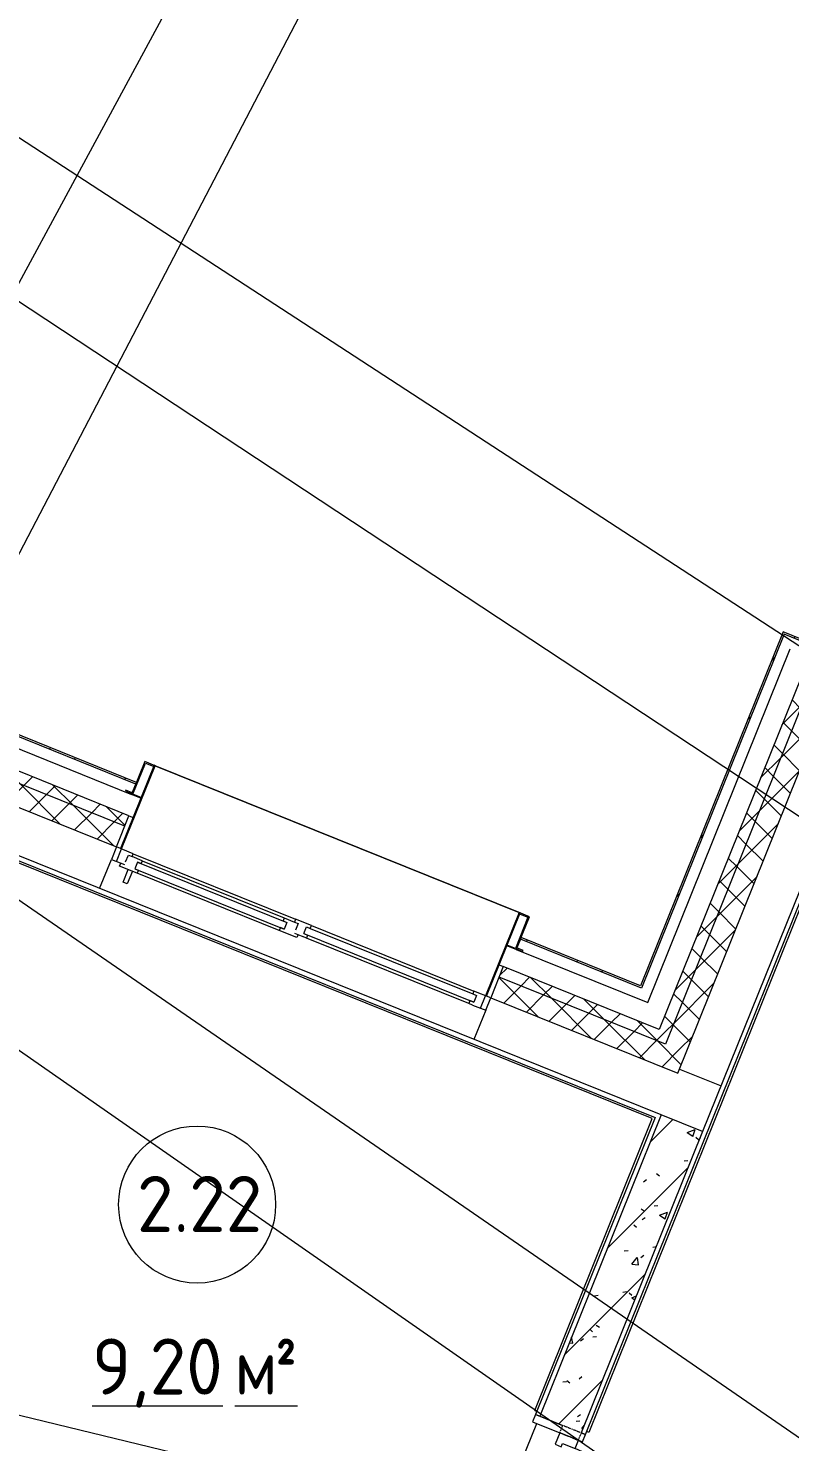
# Model space of a CAD drawing. Header units: millimetres. Extents: x -584918 to 2941280, y 3000189 to 4229862.
# Drawn here: x 193389 to 196785, y 3849639 to 3855939 of the extents above; entities that cross this region are included whole.
import ezdxf

# ---------------------------------------------------------------- set-up
doc = ezdxf.new("R2010")
doc.units = ezdxf.units.MM
doc.linetypes.add('ASVP_Невидимые', pattern=[5, 3, -2])
for name, color, linetype, lineweight in [('_ Окна', 7, 'Continuous', 0), ('Двери', 7, 'Continuous', 0), ('Марки помещений', 7, 'Continuous', 0), ('Обобщенные модели', 7, 'Continuous', 0), ('Окна', 7, 'Continuous', 0), ('Перекрытие', 7, 'Continuous', 0), ('Стены внутренние', 7, 'Continuous', 0), ('Стены наружные', 7, 'Continuous', 0), ('Стены несущие', 7, 'Continuous', 0), ('Стены отделка', 7, 'Continuous', 0), ('Стены перегородки', 7, 'Continuous', 0), ('Стены штриховка', 7, 'Continuous', 0), ('экспертиза ДУ', 1, 'Continuous', 0), ('экспертиза ДУ пояснения', 6, 'Continuous', 0), ('экспертиза условные обозначения', 1, 'Continuous', 0)]:
    doc.layers.add(name, color=color, linetype=linetype, lineweight=lineweight)
doc.styles.add('GOST Common_2', font='', dxfattribs={"height": 500})
doc.styles.add('GOST Common_3', font='', dxfattribs={"width": 0.9, "height": 500})
doc.styles.get('GOST Common_2').set_extended_font_data('GOST Common')
doc.styles.get('GOST Common_3').set_extended_font_data('GOST Common')
pattern_1 = [(45, (184030.3, 3824416.36), (-235.7317, 235.7317), []), (45, (184187.46, 3824416.36), (-235.7317, 235.7317), [])]
pattern_2 = [(45, (184030.3, 3824416.36), (-70.71068, 70.71068), []), (135, (184030.3, 3824416.36), (-70.71068, -70.71068), [])]

# ---------------------------------------------------------------- blocks, each defined once
blk = doc.blocks.new('ASVP_ДверьСтальная_1 полотно - Внутренняя 1000х2000h_полотно_ Г Л  _925 в свету_-7780779-АР Этаж 02')
at = {"layer": 'Двери', "lineweight": 18}
for p, q in [((500, 1100), (440, 1100)), ((440, 1100), (440, 100)), ((500, 100), (500, 1100)), ((-500, 100), (-540, 100)), ((-540, 100), (-540, 10)), ((-500, 40), (-500, 100)), ((440, 100), (500, 100)), ((540, 100), (500, 100)), ((500, 100), (500, 40)), ((540, 10), (540, 100)), ((-540, 10), (-485, 10)), ((-485, 40), (-500, 40)), ((-485, 10), (-485, 40)), ((500, 40), (485, 40)), ((485, 40), (485, 10)), ((485, 10), (540, 10))]:
    blk.add_line(p, q, dxfattribs=at)
at = {"layer": 'Двери', "linetype": 'ASVP_Невидимые', "lineweight": 18}
for p, q in [((-540, 100), (-575, 100)), ((-575, 100), (-575, 10)), ((-540, 10), (-540, 100)), ((575, 100), (540, 100)), ((540, 100), (540, 10)), ((575, 10), (575, 100)), ((-575, 10), (-540, 10)), ((540, 10), (575, 10))]:
    blk.add_line(p, q, dxfattribs=at)
at = {"layer": 'Двери'}
blk.add_arc((500, 100), 1000, 90, 180, dxfattribs=at)
blk = doc.blocks.new('ASVP_ОТКОС_Оштукатуривание дверного откоса - Оштукатуривание дверного откоса-5867985-АР Этаж 02')
at = {"layer": 'Обобщенные модели'}
for p, q in [((-575, 130), (-575, 0)), ((-540, 0), (-540, 130)), ((540, 130), (540, 0)), ((575, 0), (575, 130)), ((-575, 0), (-540, 0)), ((540, 0), (575, 0))]:
    blk.add_line(p, q, dxfattribs=at)
blk = doc.blocks.new('ASVP_ОТКОС_Оштукатуривание дверного откоса - Оштукатуривание дверного откоса-6302083-АР Этаж 02')
at = {"layer": 'Обобщенные модели'}
for p, q in [((-575, 20), (-575, 0)), ((-575, 0), (-540, 0)), ((-540, 0), (-540, 20)), ((540, 20), (540, 0)), ((575, 0), (575, 20)), ((540, 0), (575, 0))]:
    blk.add_line(p, q, dxfattribs=at)
blk = doc.blocks.new('Окно_ПВХ_2Створки_1Фрамуга-верх - ОП_2100_h_х1750_2ст1фр-7979835-АР Этаж 02')
at = {"layer": '_ Окна'}
for p, q in [((-819, 100), (-900, 100)), ((-900, 100), (-900, 40)), ((-875, 40), (-875, 100)), ((-837, 54), (-837, 86)), ((-837, 86), (-819, 86)), ((-819, 86), (-819, 100)), ((-770, 86), (-819, 86)), ((-788, 72), (-788, 40)), ((-770, 72), (-788, 72)), ((-788, 72), (-69, 72)), ((-770, 86), (-770, 72)), ((-87, 86), (-87, 72)), ((-87, 86), (-38, 86)), ((-87, 72), (-69, 72)), ((-69, 72), (-69, 40)), ((38, 100), (-38, 100)), ((-38, 100), (-38, 86)), ((-38, 86), (-20, 86)), ((-20, 86), (-20, 54)), ((20, 54), (20, 86)), ((20, 86), (38, 86)), ((38, 86), (38, 100)), ((38, 86), (819, 86)), ((819, 100), (819, 86)), ((900, 100), (819, 100)), ((819, 86), (837, 86)), ((837, 86), (837, 54)), ((875, 40), (875, 100)), ((900, 40), (900, 100)), ((-900, 40), (-837, 40)), ((-855, 26), (-855, 40)), ((-770, 26), (-855, 26)), ((-788, 40), (-770, 40)), ((-788, 40), (-69, 40)), ((-770, 40), (-770, 26)), ((-87, 40), (-87, 26)), ((-69, 40), (-87, 40)), ((-2, 26), (-87, 26)), ((-20, 40), (20, 40)), ((-2, 40), (-2, 26)), ((20, 54), (837, 54)), ((20, 54), (38, 54)), ((38, 40), (20, 40)), ((38, 54), (38, 40)), ((819, 54), (819, 40)), ((837, 54), (819, 54)), ((837, 40), (819, 40)), ((837, 40), (900, 40))]:
    blk.add_line(p, q, dxfattribs=at)
at = {"layer": 'Окна'}
for p, q in [((-819, 100), (-38, 100)), ((-770, 86), (-87, 86)), ((38, 100), (819, 100)), ((-813.5, -34), (-813.5, 26)), ((-793.5, 26), (-793.5, -34)), ((-87, 26), (-770, 26)), ((819, 40), (38, 40)), ((-793.5, -34), (-813.5, -34))]:
    blk.add_line(p, q, dxfattribs=at)
blk = doc.blocks.new('Откос с зашивкой _верх_низ_ - Откос-V89-АР Этаж 02')
at = {"layer": 'Обобщенные модели'}
for p, q in [((-880, 300), (-880, -100)), ((-875, -100), (-875, 300)), ((875, 300), (875, -100)), ((880, -100), (880, 300)), ((-920, 55), (-955, 55)), ((-955, 55), (-955, 50)), ((-955, 50), (-925, 50)), ((-925, 50), (-925, -100)), ((-920, -95), (-920, 55)), ((-920, 55), (-880, 55)), ((880, 55), (920, 55)), ((955, 55), (920, 55)), ((920, 55), (920, -95)), ((925, -100), (925, 50)), ((925, 50), (955, 50)), ((955, 50), (955, 55)), ((-925, -100), (-875, -100)), ((-875, -95), (-920, -95)), ((-880, -100), (-875, -100)), ((-875, -100), (-875, -95)), ((-875, -100), (875, -100)), ((875, -100), (-875, -100)), ((920, -95), (875, -95)), ((875, -95), (875, -100)), ((875, -100), (880, -100)), ((875, -100), (925, -100))]:
    blk.add_line(p, q, dxfattribs=at)
blk = doc.blocks.new('ASVP_Марка_Помещение_ДваЗначения - Номер Площадь-685795-АР Этаж 02')
at = {"layer": 'Марки помещений'}
blk.add_circle((0, 0), 3.5, dxfattribs=at)

msp = doc.modelspace()

# ---------------------------------------------------------------- hatches: boundary and pattern name
at = {"layer": 'Стены внутренние'}
h = msp.add_hatch(dxfattribs=at)
h.set_pattern_fill('FP_1', color=256, style=0, pattern_type=2)
h.set_pattern_definition([(45, (184030.3, 3824416.36), (-141.4214, 141.4214), [])])
h.paths.add_polyline_path([(195387.782, 3848516.48), (195425.842, 3848610.925), (195240.338, 3848685.68), (195202.279, 3848591.235), (195358.837, 3848528.144)])
h.paths.add_polyline_path([(195855.685, 3849677.572), (196396.978, 3851020.781), (196211.474, 3851095.536), (195670.181, 3849752.327), (195842.603, 3849682.844)])
h = msp.add_hatch(dxfattribs=at)
h.set_pattern_fill('FP_2', color=256, style=0, pattern_type=2)
h.set_pattern_definition([(50, (184030.3, 3824416.36), (364.368, -31.8783), [38.1, -419.1]), (355, (184030.3, 3824416.36), (-70.486, 382.1133), [30.48, -335.28]), (100.451, (184060.67, 3824413.7), (293.885, 350.2334), [32.38, -356.18]), (46.184, (184030.3, 3824517.96), (542.1585, -84.086), [57.15, -628.65]), (96.636, (184075.5, 3824510.96), (474.805, 494.855), [48.57, -534.27]), (351.184, (184030.3, 3824517.96), (474.81, 494.85), [45.72, -502.92]), (21, (184081.1, 3824492.56), (303.2285, -204.5305), [38.1, -419.1]), (326, (184081.1, 3824492.56), (123.604, 368.376), [30.48, -335.28]), (71.451, (184106.37, 3824475.52), (426.834, 163.8427), [32.38, -356.18]), (37.5, (184030.3, 3824416.36), (6.17665, 169.11015), [16.764, -314.452, 16.764, -323.596, -336.55]), (37.5, (184030.3, 3824416.36), (6.17665, 169.11015), [-671.576, 16.764, -319.786]), (7.5, (184030.3, 3824416.36), (133.6389, 200.3615), [16.764, -177.292, 16.764, -306.832, -128.27]), (7.5, (184030.3, 3824416.36), (133.6389, 200.3615), [-517.652, 16.764, -111.506]), (327.5, (183917.02, 3824416.36), (271.1818, -11.45836), [16.764, -110.236, 16.764, -379.476, -525.78]), (327.5, (183917.02, 3824416.36), (271.1818, -11.45836), [-523.24, 16.764, -509.016]), (317.5, (183866.22, 3824416.36), (296.2585, 50.8528), [16.764, -148.336, 16.764, -246.38, -373.38]), (317.5, (183866.22, 3824416.36), (296.2585, 50.8528), [-428.244, 16.764, -356.616])])
h.paths.add_polyline_path([(195387.782, 3848516.48), (195425.842, 3848610.925), (195240.338, 3848685.68), (195202.279, 3848591.235), (195358.837, 3848528.144)])
h.paths.add_polyline_path([(195855.685, 3849677.572), (196396.978, 3851020.781), (196211.474, 3851095.536), (195670.181, 3849752.327), (195842.603, 3849682.844)])
at = {"layer": 'Стены наружные'}
h = msp.add_hatch(dxfattribs=at)
h.set_pattern_fill('FP_36', color=256, style=0, pattern_type=2)
h.set_pattern_definition(pattern_2)
h.paths.add_polyline_path([(196286.23, 3851281.04), (196323.607, 3851373.792), (195488.84, 3851710.19), (195451.463, 3851617.439), (196211.474, 3851311.165)])
h.paths.add_polyline_path([(193781.929, 3852290.236), (193819.306, 3852382.988), (191268.629, 3853410.872), (191231.252, 3853318.121), (193759.502, 3852299.273)])
h.paths.add_polyline_path([(190303.733, 3853691.897), (190341.11, 3853784.649), (189830.975, 3853990.226), (189793.597, 3853897.474), (190281.306, 3853700.934)])
h = msp.add_hatch(dxfattribs=at)
h.set_pattern_fill('FP_36', color=256, style=0, pattern_type=2)
h.set_pattern_definition(pattern_2)
h.paths.add_polyline_path([(196230.855, 3851411.169), (196249.544, 3851457.545), (195507.529, 3851756.566), (195488.84, 3851710.19), (196211.474, 3851418.98)])
h.paths.add_polyline_path([(193819.306, 3852382.988), (193837.995, 3852429.364), (191287.318, 3853457.248), (191268.629, 3853410.872), (193767.778, 3852403.753)])
h.paths.add_polyline_path([(190341.11, 3853784.649), (190359.799, 3853831.025), (189942.416, 3853999.224), (189923.727, 3853952.848), (190326.934, 3853790.362)])
h = msp.add_hatch(dxfattribs=at)
h.set_pattern_fill('FP_17', color=256, style=0, pattern_type=2)
h.set_pattern_definition(pattern_1)
h.paths.add_polyline_path([(193867.883, 3852570.416), (193870.874, 3852577.836), (191366.573, 3853587.032), (191363.582, 3853579.612), (193837.995, 3852582.46)])
h = msp.add_hatch(dxfattribs=at)
h.set_pattern_fill('FP_17', color=256, style=0, pattern_type=2)
h.set_pattern_definition(pattern_1)
h.paths.add_polyline_path([(196124.537, 3851661.018), (196762.947, 3853245.22), (196755.527, 3853248.211), (196117.117, 3851664.008), (196120.107, 3851662.803)])
h = msp.add_hatch(dxfattribs=at)
h.set_pattern_fill('FP_17', color=256, style=0, pattern_type=2)
h.set_pattern_definition(pattern_1)
h.paths.add_polyline_path([(198120.627, 3852689.47), (198123.617, 3852696.891), (196762.947, 3853245.22), (196759.957, 3853237.8), (198107.712, 3852694.675)])
h = msp.add_hatch(dxfattribs=at)
h.set_pattern_fill('FP_36', color=256, style=0, pattern_type=2)
h.set_pattern_definition(pattern_2)
h.paths.add_polyline_path([(196249.544, 3851457.545), (196884.964, 3853034.328), (196838.588, 3853053.016), (196203.168, 3851476.234), (196211.474, 3851472.887)])
h = msp.add_hatch(dxfattribs=at)
h.set_pattern_fill('FP_36', color=256, style=0, pattern_type=2)
h.set_pattern_definition(pattern_2)
h.paths.add_polyline_path([(196323.607, 3851373.792), (196959.027, 3852950.574), (196866.275, 3852987.952), (196230.855, 3851411.169), (196286.23, 3851388.854)])
h = msp.add_hatch(dxfattribs=at)
h.set_pattern_fill('FP_17', color=256, style=0, pattern_type=2)
h.set_pattern_definition(pattern_1)
h.paths.add_polyline_path([(196117.117, 3851664.008), (196120.107, 3851671.428), (195586.784, 3851886.35), (195583.793, 3851878.93), (196098.704, 3851671.428)])
at = {"layer": 'экспертиза условные обозначения', "lineweight": -3}
h = msp.add_hatch(dxfattribs=at)
h.set_pattern_fill('GRASS', color=3, scale=24)
h.set_pattern_definition([(90, (183626.44, 3579035.56), (-431.0523, 431.0523), [114.3, -747.8046]), (45, (183626.44, 3579035.56), (-431.0523, 431.0523), [114.3, -495.3]), (135, (183626.44, 3579035.56), (-431.0523, -431.0523), [114.3, -495.3])])
edge = h.paths.add_edge_path()
edge.add_line((182517.835, 3845514.364), (183226.141, 3847272.013))
edge.add_line((183226.141, 3847272.013), (185002.339, 3846556.231))
edge.add_line((185002.339, 3846556.231), (187058.109, 3851657.585))
edge.add_line((187058.109, 3851657.585), (188449.387, 3851096.921))
edge.add_line((188449.387, 3851096.921), (186393.618, 3845995.567))
edge.add_line((186393.618, 3845995.567), (197027.622, 3841710.222))
edge.add_line((197027.622, 3841710.222), (196317.447, 3839947.936))
edge.add_line((196317.447, 3839947.936), (191022.357, 3842081.778))
edge.add_arc((190635.87, 3841024.972), 1125.26, 69.9119077, 178.1393932)
edge.add_line((189511.203, 3841061.507), (189511.203, 3839165.697))
edge.add_line((189511.203, 3839165.697), (186761.203, 3839165.697))
edge.add_line((186761.203, 3839165.697), (186761.203, 3843798.959))
edge.add_line((186761.203, 3843798.959), (183800.899, 3844997.308))
edge.add_line((183800.899, 3844997.308), (182517.835, 3845514.364))

# ---------------------------------------------------------------- linework, layer by layer
at = {"layer": 'Перекрытие'}
for p, q in [((196293.705, 3851299.59), (196479.209, 3851224.835)), ((195253.421, 3848718.143), (195657.099, 3849719.864))]:
    msp.add_line(p, q, dxfattribs=at)
at = {"layer": 'Стены внутренние'}
for p, q in [((197049.01, 3852558.524), (195889.117, 3849680.271)), ((196172.436, 3851078.924), (192981.771, 3852364.714)), ((193707.173, 3852104.732), (193759.502, 3852234.585)), ((195429.036, 3851561.787), (195376.707, 3851431.935)), ((195647.962, 3849777.453), (196172.436, 3851078.924)), ((195647.962, 3849777.453), (195657.237, 3849773.715)), ((195889.117, 3849680.271), (195879.842, 3849684.009))]:
    msp.add_line(p, q, dxfattribs=at)
at = {"layer": 'Стены наружные'}
for p, q in [((193890.933, 3852507.22), (193849.195, 3852524.04)), ((193837.995, 3852429.364), (193856.546, 3852421.888)), ((195565.105, 3851832.554), (195523.366, 3851849.374)), ((195488.979, 3851764.042), (195507.529, 3851756.566))]:
    msp.add_line(p, q, dxfattribs=at)
at = {"layer": 'Стены несущие'}
for p, q in [((196211.474, 3851095.536), (195670.181, 3849752.327)), ((196396.978, 3851020.781), (196211.474, 3851095.536)), ((196396.978, 3851020.781), (195855.685, 3849677.572)), ((195670.181, 3849752.327), (195772.208, 3849711.212))]:
    msp.add_line(p, q, dxfattribs=at)
at = {"layer": 'Стены отделка'}
for p, q in [((193870.874, 3852577.836), (191366.573, 3853587.032)), ((191344.894, 3853533.236), (193849.195, 3852524.04)), ((196755.527, 3853248.211), (196120.107, 3851671.428)), ((198123.617, 3852696.891), (196755.527, 3853248.211)), ((196152.224, 3851595.953), (196787.644, 3853172.735)), ((197032.398, 3852597.563), (196396.978, 3851020.781)), ((193849.195, 3852524.04), (193870.874, 3852577.836)), ((195874.235, 3849670.096), (197043.473, 3852571.537)), ((196211.474, 3851095.536), (192965.158, 3852403.753)), ((192976.233, 3852377.727), (196185.449, 3851084.461)), ((195586.784, 3851886.35), (195565.105, 3851832.554)), ((196120.107, 3851671.428), (195586.784, 3851886.35)), ((195565.105, 3851832.554), (196152.224, 3851595.953)), ((196185.449, 3851084.461), (195651.631, 3849759.802)), ((195651.631, 3849759.802), (195670.181, 3849752.327)), ((195855.685, 3849677.572), (195874.235, 3849670.096))]:
    msp.add_line(p, q, dxfattribs=at)
at = {"layer": 'Стены перегородки'}
for p, q in [((193837.995, 3852429.364), (191287.318, 3853457.248)), ((191231.252, 3853318.121), (193781.929, 3852290.236)), ((196838.588, 3853053.016), (196203.168, 3851476.234)), ((196286.23, 3851281.04), (196921.649, 3852857.822)), ((193781.929, 3852290.236), (193837.995, 3852429.364)), ((195507.529, 3851756.566), (195451.463, 3851617.439)), ((196203.168, 3851476.234), (195507.529, 3851756.566)), ((195451.463, 3851617.439), (196286.23, 3851281.04))]:
    msp.add_line(p, q, dxfattribs=at)
at = {"layer": 'Стены штриховка'}
for p, q in [((193867.883, 3852570.416), (191363.582, 3853579.612)), ((193819.306, 3852382.988), (191268.629, 3853410.872)), ((196759.957, 3853237.8), (196124.537, 3851661.018)), ((198120.627, 3852689.47), (196759.957, 3853237.8)), ((196866.275, 3852987.952), (196230.855, 3851411.169)), ((196124.537, 3851661.018), (195583.793, 3851878.93)), ((196230.855, 3851411.169), (195488.84, 3851710.19))]:
    msp.add_line(p, q, dxfattribs=at)
at = {"layer": 'экспертиза ДУ'}
for points in [[(103297.279, 3914078.128), (197951.432, 3848178.875)], [(198970.166, 3848178.875), (103297.279, 3914078.128)], [(206393.311, 3846119.358), (103297.279, 3914078.128)], [(103297.279, 3914078.128), (207300.809, 3846367.657)]]:
    msp.add_lwpolyline(points, dxfattribs=at)
at = {"layer": 'экспертиза ДУ пояснения'}
for points in [[(187713.406, 3844388.766), (211227.026, 3887861.872)], [(211227.026, 3887861.872), (188562.831, 3844431.723)], [(127632.222, 3865719.663), (207300.809, 3846367.657)]]:
    msp.add_lwpolyline(points, dxfattribs=at)

# ---------------------------------------------------------------- block references
at = {"layer": 'Двери', "rotation": 248.0513009164569}
msp.add_blockref('ASVP_ДверьСтальная_1 полотно - Внутренняя 1000х2000h_полотно_ Г Л  _925 в свету_-7780779-АР Этаж 02', (195548.012, 3849181.626), dxfattribs=at)
at = {"layer": 'Марки помещений', "xscale": 99.99999999999993, "yscale": 99.99999999999993, "zscale": 99.99999999999993}
msp.add_blockref('ASVP_Марка_Помещение_ДваЗначения - Номер Площадь-685795-АР Этаж 02', (194141.973, 3850695.687), dxfattribs=at)
at = {"layer": 'Обобщенные модели'}
for name, p, rotation in [('Откос с зашивкой _верх_низ_ - Откос-V89-АР Этаж 02', (194728.829, 3852232.093), 158.0513009164574), ('ASVP_ОТКОС_Оштукатуривание дверного откоса - Оштукатуривание дверного откоса-5867985-АР Этаж 02', (195436.709, 3849226.479), 248.0513009164569), ('ASVP_ОТКОС_Оштукатуривание дверного откоса - Оштукатуривание дверного откоса-6302083-АР Этаж 02', (195659.314, 3849136.773), 68.0513009164567)]:
    msp.add_blockref(name, p, dxfattribs=dict(at, rotation=rotation))
at = {"layer": 'Окна', "rotation": 338.0513009164575}
msp.add_blockref('Окно_ПВХ_2Створки_1Фрамуга-верх - ОП_2100_h_х1750_2ст1фр-7979835-АР Этаж 02', (194579.318, 3851861.085), dxfattribs=at)

# ---------------------------------------------------------------- texts
at = {"layer": 'Марки помещений', "char_height": 250, "attachment_point": 1}
for s, insert, width, style in [('2.22', (193873.316, 3850823.412), 663.79725, 'GOST Common_2'), ('\\L9,20 ', (193673.079, 3850098.882), 772.02506, 'GOST Common_2'), ('\\L\\fGOST Common|b0|i0|c238|p34|;\\W.9;\\L²', (194488.657, 3850098.882), 165.94931, 'GOST Common_3'), ('\\L\\fGOST Common|b0|i0|c204|p34|;\\W.9;\\Lм', (194310.064, 3850098.882), 216.45562, 'GOST Common_2')]:
    msp.add_mtext(s, dxfattribs=dict(at, insert=insert, width=width, style=style))

doc.saveas('drawing.dxf')
